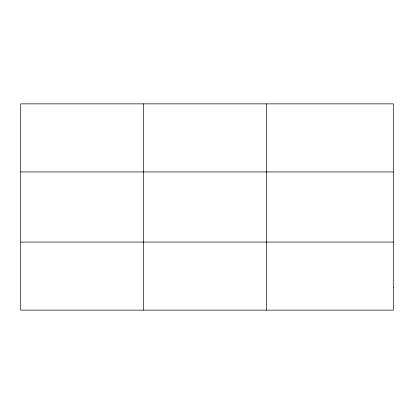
<?xml version="1.0" encoding="UTF-8"?>
<svg xmlns="http://www.w3.org/2000/svg" width="414" height="414" viewBox="0 0 414 414"><rect width="100%" height="100%" fill="white"/><g stroke="black" fill="none" stroke-linecap="round" stroke-linejoin="round"><path stroke-width="0.62" d="M143.658 103.862L143.658 310.138M266.616 103.862L266.616 310.138M20.7 171.934L393.3 171.934M20.7 242.066L393.3 242.066M393.3 287.445L393.3 310.138L20.7 310.138L20.7 103.862L393.3 103.862L393.3 287.445"/></g></svg>
